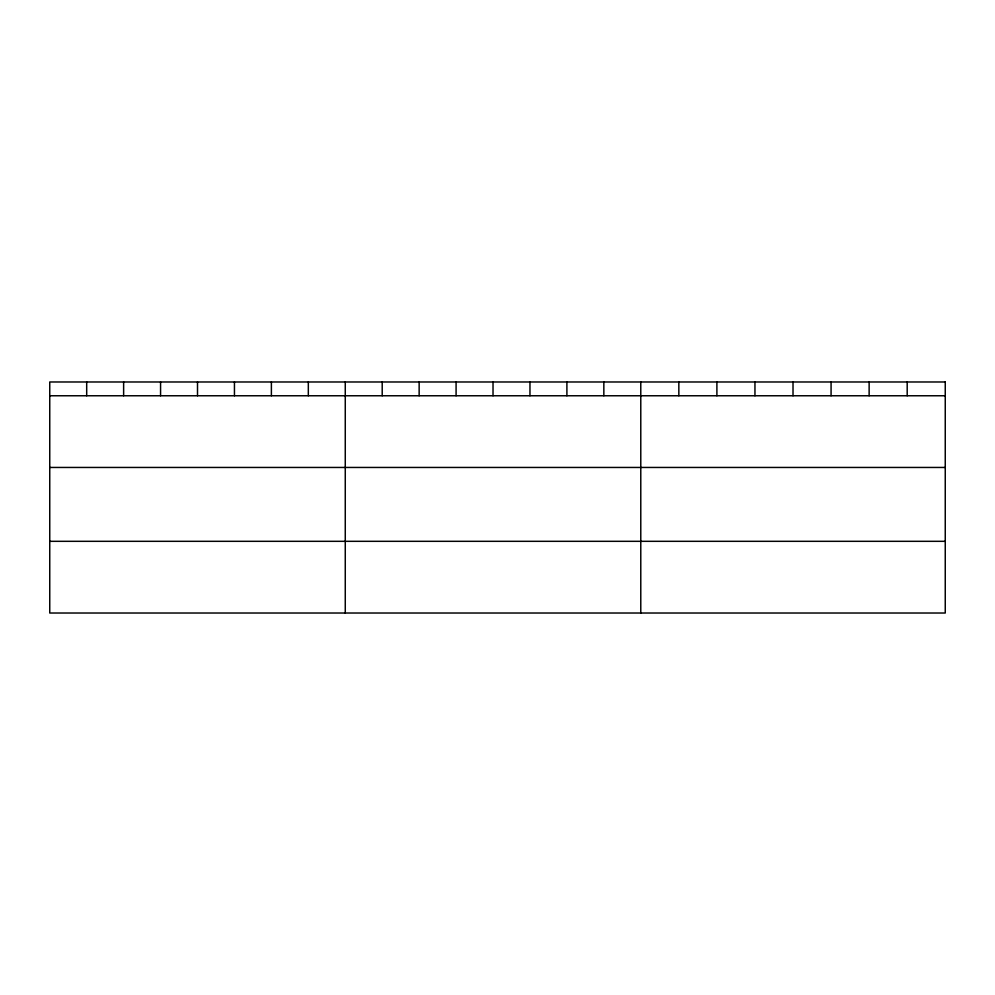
<?xml version="1.0" encoding="UTF-8"?>
<svg xmlns="http://www.w3.org/2000/svg" width="995" height="995" viewBox="0 0 995 995"><rect width="100%" height="100%" fill="white"/><g stroke="black" fill="none" stroke-linecap="round" stroke-linejoin="round"><path stroke-width="1.49" d="M49.75 395.761L945.25 395.761M49.75 467.451L945.25 467.451M49.75 541.317L945.25 541.317M907.191 381.981L907.191 395.761M869.132 381.981L869.132 395.761M831.074 381.981L831.074 395.761M793.015 381.981L793.015 395.761M754.956 381.981L754.956 395.761M716.897 381.981L716.897 395.761M678.839 381.981L678.839 395.761M640.78 381.981L640.78 613.019M603.841 381.981L603.841 395.761M566.901 381.981L566.901 395.761M529.962 381.981L529.962 395.761M493.022 381.981L493.022 395.761M456.083 381.981L456.083 395.761M419.144 381.981L419.144 395.761M382.204 381.981L382.204 395.761M345.265 381.981L345.265 613.019M308.326 381.981L308.326 395.761M271.386 381.981L271.386 395.761M234.447 381.981L234.447 395.761M197.507 381.981L197.507 395.761M160.568 381.981L160.568 395.761M123.629 381.981L123.629 395.761M86.689 381.981L86.689 395.761M945.25 381.981L49.75 381.981L49.75 613.019L945.25 613.019L945.25 381.981"/></g></svg>
